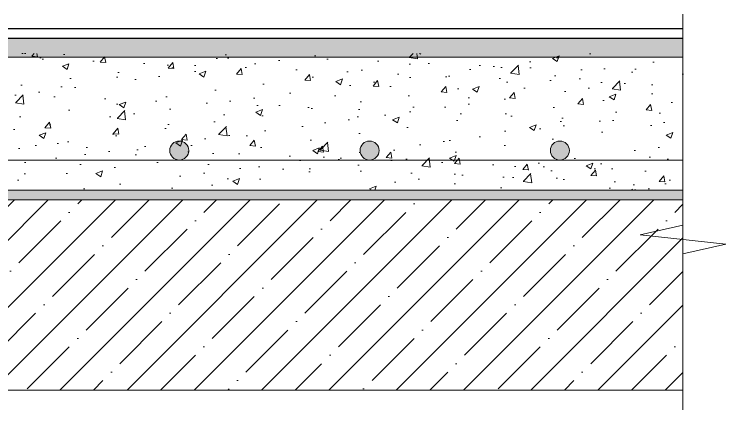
# Model space of a CAD drawing. Header units: millimetres. Extents: x -477324 to 554022, y -132142 to 283081.
# Drawn here: x -467015 to -463276, y 42441 to 44520 of the extents above; entities that cross this region are included whole.
import ezdxf

# ---------------------------------------------------------------- set-up
doc = ezdxf.new("R2010")
doc.units = ezdxf.units.MM
doc.layers.add('АР_Перегородки кирпич штрих', color=7, linetype='Continuous')
doc.layers.add('АР_Плита', color=220, linetype='Continuous')
doc.layers.add('АР_Тонкие', color=250, linetype='Continuous', lineweight=0)
doc.layers.add('АР_Штриховка', color=252, linetype='Continuous', lineweight=0)

# ---------------------------------------------------------------- blocks, each defined once
blk = doc.blocks.new('*U35')
at = {"color": 8}
blk.add_lwpolyline([(0, -6.699), (0, 1.502), (2.25, 2.002), (-2.25, 2.502), (0, 3.002), (0, 14.093)], dxfattribs=at)
blk = doc.blocks.new('Арматура_D-10')
at = {"layer": 'АР_Перегородки кирпич штрих', "transparency": 33554687}
h = blk.add_hatch(color=256, dxfattribs=at)
h.set_gradient(color2=(0, 0, 0), tint=1, name='SPHERICAL')
h.paths.add_polyline_path([(-59078.57, 235102.41, 1), (-59088.57, 235102.41, 1)])
at = {"layer": 'АР_Тонкие'}
blk.add_circle((-59083.57, 235102.41), 5, dxfattribs=at)

msp = doc.modelspace()

# ---------------------------------------------------------------- hatches: boundary and pattern name
at = {"layer": 'АР_Перегородки кирпич штрих', "transparency": 33554559}
h = msp.add_hatch(dxfattribs=at)
h.set_pattern_fill('AR-CONC', color=256, scale=0.5, style=0)
h.set_pattern_definition([(50, (128331.515, -1626284.49), (91.0923345, -7.9695428), [9.525, -104.775]), (355, (128331.515, -1626284.49), (-17.6217107, 95.5284226), [7.62, -83.820292]), (100.4514447, (128339.11, -1626285.15), (73.4706235, 87.558876), [8.0950044, -89.0451223]), (46.1842, (128331.51, -1626259.09), (135.5395204, -21.021164), [14.2875, -157.1625]), (96.635558, (128342.81, -1626260.84), (118.702067, 123.713062), [12.142512, -133.567804]), (351.184151, (128331.51, -1626259.09), (118.702067, 123.713062), [11.429984, -125.729866]), (21, (128344.215, -1626265.44), (75.8071956, -51.132599), [9.525, -104.775]), (326, (128344.215, -1626265.44), (30.901014, 92.093983), [7.62, -83.82]), (71.451445, (128350.53, -1626269.7), (106.7082096, 40.9613844), [8.0950044, -89.044969]), (37.5, (128331.515, -1626284.49), (1.5443016, 42.27751944), [0, -82.804, 0, -85.09, 0, -84.1375]), (7.5, (128331.515, -1626284.49), (33.4098313, 50.0902874), [0, -48.514, 0, -80.899, 0, -32.0675]), (327.5, (128303.194, -1626284.49), (67.7952976, -2.864372), [0, -31.75, 0, -99.06, 0, -131.445]), (317.5, (128290.494, -1626284.49), (74.0645907, 12.7132455), [0, -41.275, 0, -65.786, 0, -93.345])])
h.paths.add_polyline_path([(-463501.3, 44294.1), (-463501.3, 44394.1), (-470326.7, 44394.1), (-470326.7, 44294.1)])
at = {"layer": 'АР_Перегородки кирпич штрих', "transparency": 33554687}
msp.add_hatch(color=256, dxfattribs=at).paths.add_polyline_path([(-470326.7, 43594.1), (-470326.7, 43544.1), (-463501.3, 43544.1), (-463501.3, 43594.1)])
at = {"layer": 'АР_Штриховка', "ltscale": 100, "true_color": 0x000000}
h = msp.add_hatch(dxfattribs=at)
h.set_pattern_fill('AR-CONC', color=18, scale=50, style=0)
h.set_pattern_definition([(50, (-5148656.87, 776190.74), (358.630091, -31.376067), [37.5, -412.5]), (355, (-5148656.87, 776190.74), (-69.375667, 376.096067), [30, -330]), (100.4514445, (-5148627, 776188.13), (289.254423, 344.719995), [31.870096, -350.571056]), (46.1842, (-5148656.87, 776290.74), (533.620665, -82.75964), [56.25, -618.75]), (96.635635, (-5148612.4, 776283.84), (467.33097, 487.0593), [47.80517, -525.85688]), (351.184164, (-5148656.9, 776290.74), (467.33097, 487.0593), [45, -495]), (21, (-5148606.87, 776265.74), (298.453526, -201.309445), [37.5, -412.5]), (326, (-5148606.87, 776265.74), (121.657666, 362.575023), [30, -330]), (71.451445, (-5148582, 776248.96), (420.111188, 161.265576), [31.870095, -350.571056]), (37.5, (-5148656.87, 776190.74), (6.0799277, 166.446927), [0, -326, 0, -335, 0, -331.25]), (7.5, (-5148656.87, 776190.74), (131.534769, 197.205856), [0, -191, 0, -318.5, 0, -126.25]), (327.5, (-5148768.37, 776190.74), (266.911218, -11.277436), [0, -125, 0, -390, 0, -517.5]), (317.5, (-5148818.37, 776190.74), (291.593085, 50.052491), [0, -162.5, 0, -259, 0, -367.5])])
h.paths.add_polyline_path([(-463501.3, 44314.1), (-470326.7, 44314.1), (-470326.7, 43594.1), (-463501.3, 43594.1)])
h = msp.add_hatch(dxfattribs=at)
h.set_pattern_fill('ANSI35', color=18, scale=1000, style=0)
h.set_pattern_definition([(45, (-5148656.87, 776040.74), (-176.776695, 176.776695), []), (45, (-5148480.1, 776040.74), (-176.776695, 176.776695), [312.5, -62.5, 0, -62.5])])
h.paths.add_polyline_path([(-463501.3, 43544.1), (-470326.7, 43544.1), (-470326.7, 42544.1), (-463501.3, 42544.1)])

# ---------------------------------------------------------------- linework, layer by layer
at = {"layer": 'АР_Плита', "color": 18, "lineweight": 5, "ltscale": 100, "true_color": 0x000000}
msp.add_lwpolyline([(-470326.7, 43544.1), (-463501.3, 43544.1), (-463501.3, 42544.1), (-470326.7, 42544.1)], close=True, dxfattribs=at)
at = {"layer": 'АР_Тонкие', "lineweight": 30}
for p, q in [((-470326.7, 44444.1), (-463501.3, 44444.1)), ((-470326.7, 44394.1), (-463501.3, 44394.1))]:
    msp.add_line(p, q, dxfattribs=at)
at = {"layer": 'АР_Тонкие'}
for points in [[(-470326.7, 44294.1), (-463501.3, 44294.1)], [(-463501.3, 43753.2), (-470326.7, 43753.2)], [(-470326.7, 43594.1), (-470326.7, 43594.1), (-463501.3, 43594.1)]]:
    msp.add_lwpolyline(points, dxfattribs=at)

# ---------------------------------------------------------------- block references
for name, p, xscale, yscale, zscale in [('*U35', (-463501.3, 43110.5), 100, 100, 100), ('Арматура_D-10', (124687.6, -2307220.9), 10, 10, 10), ('Арматура_D-10', (125687.6, -2307220.9), 10, 10, 10), ('Арматура_D-10', (126687.6, -2307220.9), 10, 10, 10)]:
    msp.add_blockref(name, p, dxfattribs=dict(at, xscale=xscale, yscale=yscale, zscale=zscale))

doc.saveas('drawing.dxf')
